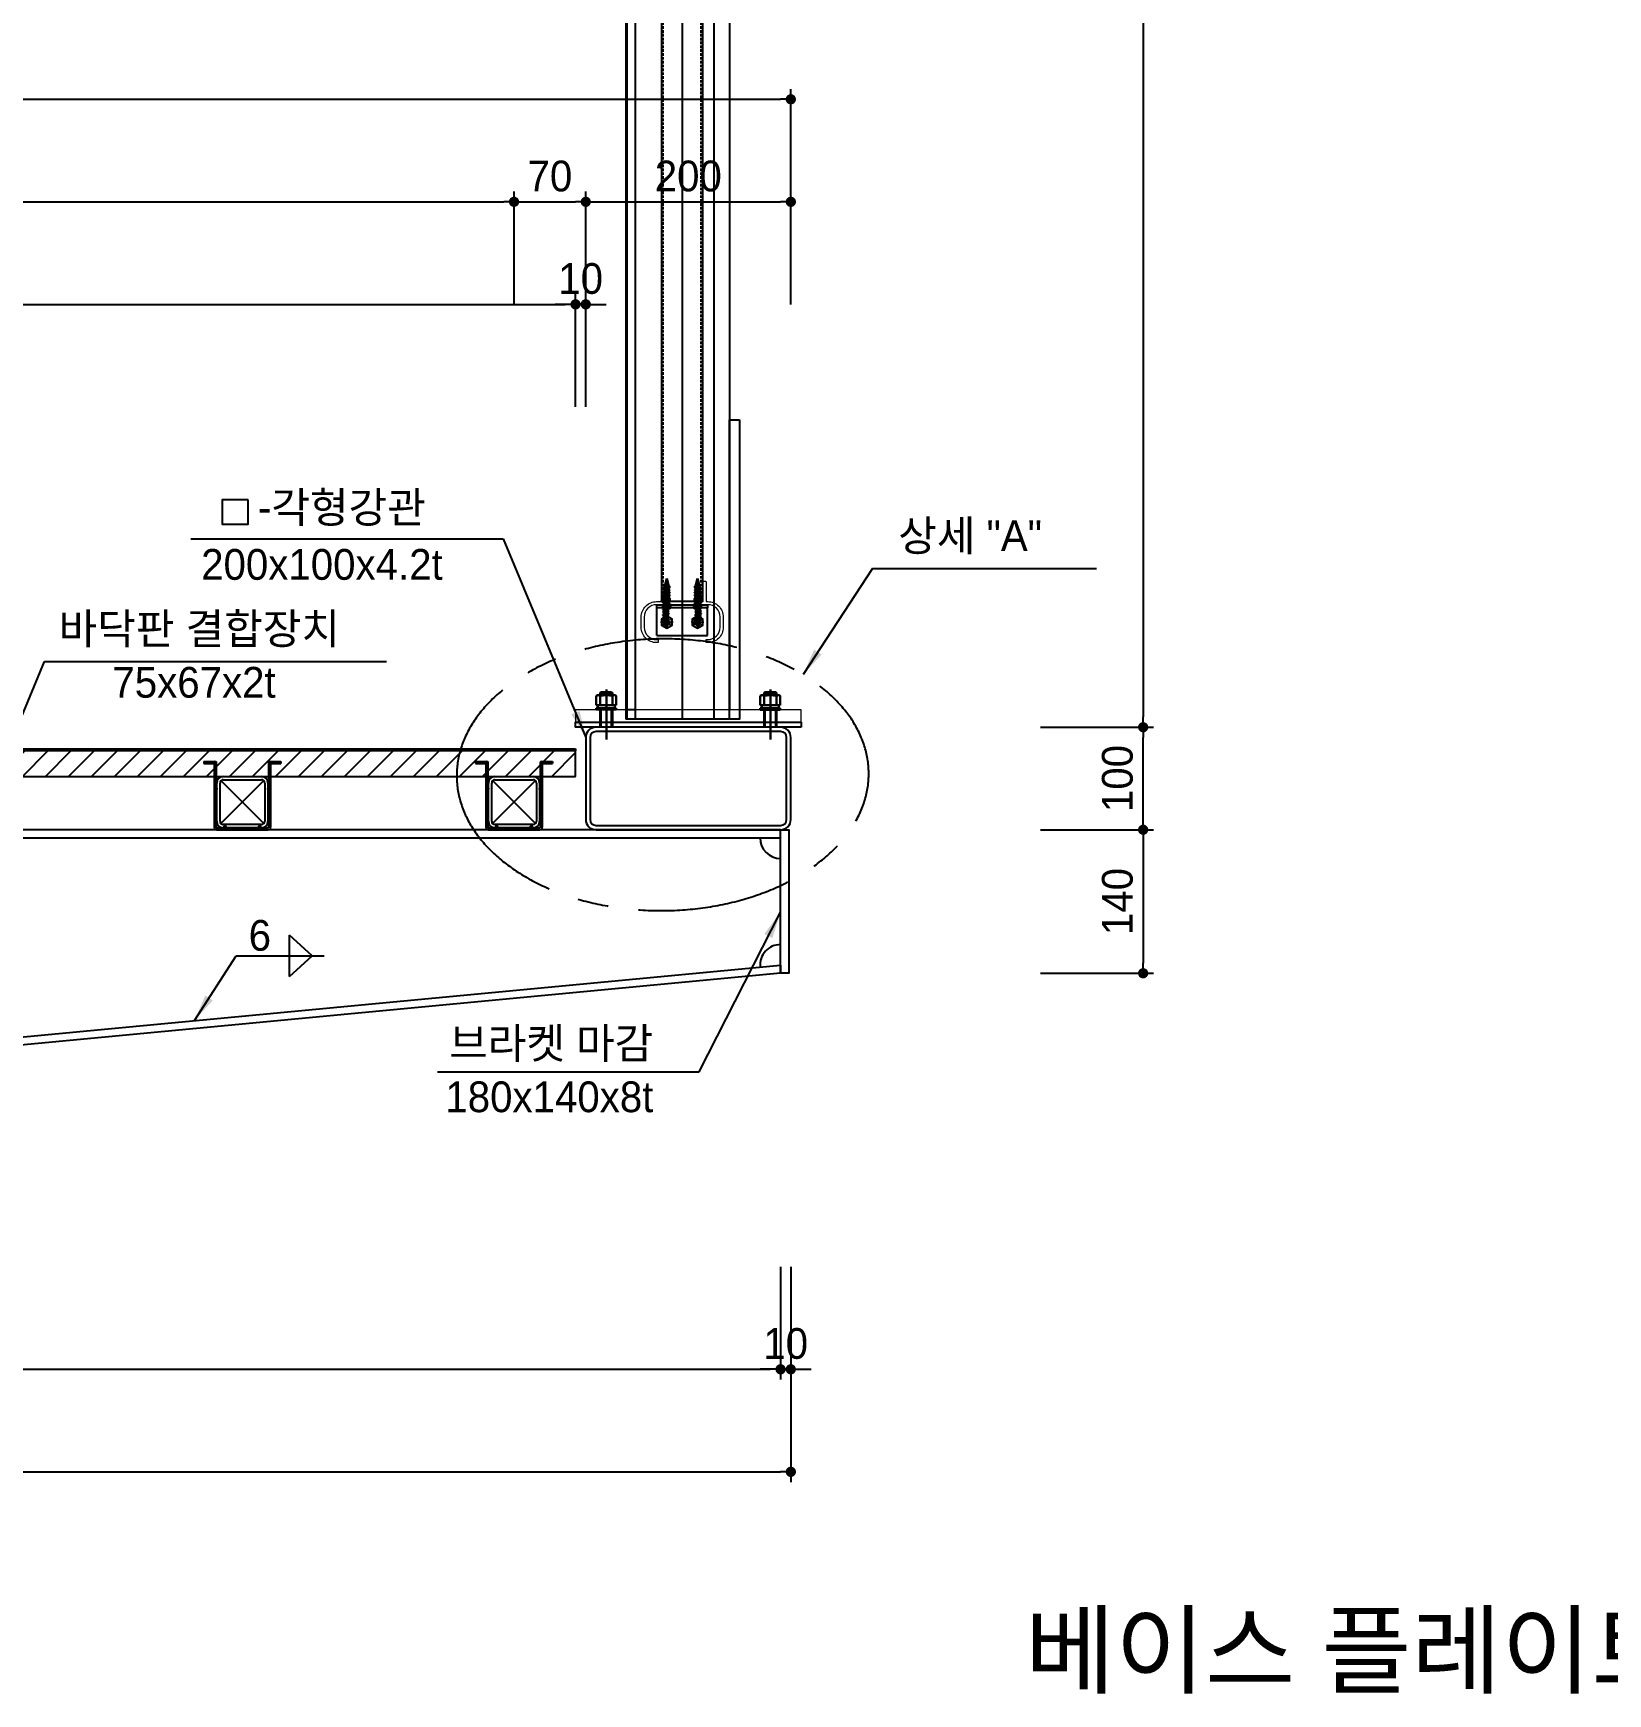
# Model space of a CAD drawing. Header units: millimetres. Extents: x 173610 to 224070, y -281283 to -269403.
# Drawn here: x 195276 to 196812, y -278895 to -277275 of the extents above; entities that cross this region are included whole.
import ezdxf
from ezdxf.enums import TextEntityAlignment as Align

# ---------------------------------------------------------------- set-up
doc = ezdxf.new("R2010")
doc.units = ezdxf.units.MM
for name, pattern in [('CENTER', [50.8, 31.75, -6.35, 6.35, -6.35]), ('CENTERX2', [4, 2.5, -0.5, 0.5, -0.5]), ('HIDDEN', [0.375, 0.25, -0.125])]:
    doc.linetypes.add(name, pattern=pattern)
for name, color, linetype in [('7', 7, 'Continuous'), ('A-DIM01', 1, 'Continuous'), ('a3', 7, 'Continuous'), ('CEN01', 1, 'CENTER'), ('CENTER', 1, 'CENTER'), ('CS-DIML', 1, 'Continuous'), ('CX-BORD-LIN1', 4, 'Continuous'), ('CZ-TEX1', 6, 'Continuous'), ('DIM', 1, 'Continuous'), ('DIM01', 1, 'Continuous'), ('DIML', 1, 'Continuous'), ('TEXT', 3, 'Continuous'), ('TEXT02', 6, 'Continuous'), ('난간기초', 4, 'Continuous')]:
    doc.layers.add(name, color=color, linetype=linetype)
doc.styles.add('TB_BTXT', font='H2GTRE_1.TTF')
doc.styles.add('TEXT', font='Dotum_1.TTF')
doc.dimstyles.new('사본 일반도면_0100', dxfattribs={"dimtxt": 600, "dimasz": 200, "dimexe": 200, "dimexo": 0, "dimgap": 100, "dimtad": 1, "dimdec": 0, "dimlfac": 0.5, "dimzin": 0, "dimdsep": 46, "dimlunit": 6, "dimtxsty": 'TEXT', "dimblk": 'DOT', "dimcen": 0.09, "dimclrd": 1, "dimclre": 1, "dimclrt": 7, "dimadec": 8, "dimazin": 0, "dimtfac": 1, "dimtdec": 0, "dimtix": 1, "dimtmove": 2, "dimatfit": 3, "dimldrblk": 'DOT', "dimfxl": 200, "dimfrac": 2, "dimtolj": 1, "dimtzin": 0, "dimarcsym": 0})

# ---------------------------------------------------------------- blocks, each defined once
blk = doc.blocks.new('_Dot')
at = {"layer": 'DIML', "color": 140, "linetype": 'Continuous'}
blk.add_line((0, 0), (-1, 0), dxfattribs=at)
at = {"layer": 'DIML', "color": 140, "linetype": 'Continuous', "const_width": 0.5}
blk.add_lwpolyline([(-0.25, 0, 1), (0.25, 0, 1)], format="xyb", close=True, dxfattribs=at)
blk = doc.blocks.new('*D137')
at = {"layer": 'CS-DIML', "color": 140, "lineweight": -2}
for p, q in [((196258.4, -277951.8), (196368.4, -277951.8)), ((196358.4, -278041.8), (196358.4, -277961.8)), ((196258.4, -278051.8), (196368.4, -278051.8))]:
    blk.add_line(p, q, dxfattribs=at)
at = {"layer": 'Defpoints', "color": 0}
for p in [(196258.4, -277951.8), (196358.4, -277951.8), (196258.4, -278051.8)]:
    blk.add_point(p, dxfattribs=at)
at = {"layer": 'CS-DIML', "color": 140, "lineweight": -2, "xscale": 10, "yscale": 10, "zscale": 10}
for p, rotation in [((196358.4, -277951.8), 90), ((196358.4, -278051.8), 270)]:
    blk.add_blockref('_Dot', p, dxfattribs=dict(at, rotation=rotation))
at = {"layer": 'CS-DIML', "color": 140, "insert": (196333.4, -278001.8), "char_height": 30, "attachment_point": 5, "rotation": 90, "style": 'TEXT'}
blk.add_mtext('\\A1;100', dxfattribs=at)
blk = doc.blocks.new('*D138')
at = {"layer": 'CS-DIML', "color": 140, "lineweight": -2}
for p, q in [((196258.4, -278051.8), (196368.4, -278051.8)), ((196358.4, -278061.8), (196358.4, -278181.8)), ((196258.4, -278191.8), (196368.4, -278191.8))]:
    blk.add_line(p, q, dxfattribs=at)
at = {"layer": 'Defpoints', "color": 0}
for p in [(196258.4, -278051.8), (196258.4, -278191.8), (196358.4, -278191.8)]:
    blk.add_point(p, dxfattribs=at)
at = {"layer": 'CS-DIML', "color": 140, "lineweight": -2, "xscale": 10, "yscale": 10, "zscale": 10}
for p, rotation in [((196358.4, -278051.8), 90), ((196358.4, -278191.8), 270)]:
    blk.add_blockref('_Dot', p, dxfattribs=dict(at, rotation=rotation))
at = {"layer": 'CS-DIML', "color": 140, "insert": (196333.4, -278121.8), "char_height": 30, "attachment_point": 5, "rotation": 90, "style": 'TEXT'}
blk.add_mtext('\\A1;140', dxfattribs=at)
blk = doc.blocks.new('*D140')
at = {"layer": 'CS-DIML', "color": 140, "lineweight": -2}
for p, q in [((193868.7, -278478.1), (193868.7, -278588.1)), ((196004.7, -278478.1), (196004.7, -278588.1)), ((193878.7, -278578.1), (195994.7, -278578.1))]:
    blk.add_line(p, q, dxfattribs=at)
at = {"layer": 'Defpoints', "color": 0}
for p in [(193868.7, -278478.1), (196004.7, -278478.1), (196004.7, -278578.1)]:
    blk.add_point(p, dxfattribs=at)
at = {"layer": 'CS-DIML', "color": 140, "lineweight": -2, "xscale": 10, "yscale": 10, "zscale": 10, "rotation": 180}
blk.add_blockref('_Dot', (193868.7, -278578.1), dxfattribs=at)
at = {"layer": 'CS-DIML', "color": 140, "lineweight": -2, "xscale": 10, "yscale": 10, "zscale": 10}
blk.add_blockref('_Dot', (196004.7, -278578.1), dxfattribs=at)
at = {"layer": 'CS-DIML', "color": 140, "insert": (194936.7, -278553.1), "char_height": 30, "attachment_point": 5, "style": 'TEXT'}
blk.add_mtext('\\A1;2.136', dxfattribs=at)
blk = doc.blocks.new('*D141')
at = {"layer": 'CS-DIML', "color": 140, "lineweight": -2}
for p, q in [((196004.7, -278478.1), (196004.7, -278588.1)), ((196014.7, -278478.1), (196014.7, -278588.1)), ((195994.7, -278578.1), (195984.7, -278578.1)), ((196004.7, -278578.1), (196014.7, -278578.1)), ((196024.7, -278578.1), (196034.7, -278578.1))]:
    blk.add_line(p, q, dxfattribs=at)
at = {"layer": 'Defpoints', "color": 0}
for p in [(196004.7, -278478.1), (196014.7, -278478.1), (196014.7, -278578.1)]:
    blk.add_point(p, dxfattribs=at)
at = {"layer": 'CS-DIML', "color": 140, "lineweight": -2, "xscale": 10, "yscale": 10, "zscale": 10}
blk.add_blockref('_Dot', (196004.7, -278578.1), dxfattribs=at)
at = {"layer": 'CS-DIML', "color": 140, "lineweight": -2, "xscale": 10, "yscale": 10, "zscale": 10, "rotation": 180}
blk.add_blockref('_Dot', (196014.7, -278578.1), dxfattribs=at)
at = {"layer": 'CS-DIML', "color": 140, "insert": (196009.7, -278553.1), "char_height": 30, "attachment_point": 5, "style": 'TEXT'}
blk.add_mtext('\\A1;10', dxfattribs=at)
blk = doc.blocks.new('*D142')
at = {"layer": 'CS-DIML', "color": 140, "lineweight": -2}
for p, q in [((196014.7, -278478.1), (196014.7, -278688.1)), ((193852.7, -278578.1), (193852.7, -278688.1)), ((193862.7, -278678.1), (196004.7, -278678.1))]:
    blk.add_line(p, q, dxfattribs=at)
at = {"layer": 'Defpoints', "color": 0}
for p in [(196014.7, -278478.1), (193852.7, -278578.1), (196014.7, -278678.1)]:
    blk.add_point(p, dxfattribs=at)
at = {"layer": 'CS-DIML', "color": 140, "lineweight": -2, "xscale": 10, "yscale": 10, "zscale": 10, "rotation": 180}
blk.add_blockref('_Dot', (193852.7, -278678.1), dxfattribs=at)
at = {"layer": 'CS-DIML', "color": 140, "lineweight": -2, "xscale": 10, "yscale": 10, "zscale": 10}
blk.add_blockref('_Dot', (196014.7, -278678.1), dxfattribs=at)
at = {"layer": 'CS-DIML', "color": 140, "insert": (194933.7, -278653.1), "char_height": 30, "attachment_point": 5, "style": 'TEXT'}
blk.add_mtext('\\A1;2.162', dxfattribs=at)
blk = doc.blocks.new('*D143')
at = {"layer": 'CS-DIML', "color": 140, "lineweight": -2}
for p, q in [((193814.7, -277439.3), (193814.7, -277329.3)), ((196014.7, -277439.3), (196014.7, -277329.3)), ((193824.7, -277339.3), (196004.7, -277339.3))]:
    blk.add_line(p, q, dxfattribs=at)
at = {"layer": 'Defpoints', "color": 0}
for p in [(196014.7, -277339.3), (193814.7, -277439.3), (196014.7, -277439.3)]:
    blk.add_point(p, dxfattribs=at)
at = {"layer": 'CS-DIML', "color": 140, "lineweight": -2, "xscale": 10, "yscale": 10, "zscale": 10, "rotation": 180}
blk.add_blockref('_Dot', (193814.7, -277339.3), dxfattribs=at)
at = {"layer": 'CS-DIML', "color": 140, "lineweight": -2, "xscale": 10, "yscale": 10, "zscale": 10}
blk.add_blockref('_Dot', (196014.7, -277339.3), dxfattribs=at)
at = {"layer": 'CS-DIML', "color": 140, "insert": (194914.7, -277314.3), "char_height": 30, "attachment_point": 5, "style": 'TEXT'}
blk.add_mtext('\\A1;2.200', dxfattribs=at)
blk = doc.blocks.new('*D144')
at = {"layer": 'CS-DIML', "color": 140, "lineweight": -2}
for p, q in [((195814.7, -277539.3), (195814.7, -277429.3)), ((196014.7, -277539.3), (196014.7, -277429.3)), ((195824.7, -277439.3), (196004.7, -277439.3))]:
    blk.add_line(p, q, dxfattribs=at)
at = {"layer": 'Defpoints', "color": 0}
for p in [(196014.7, -277439.3), (195814.7, -277539.3), (196014.7, -277539.3)]:
    blk.add_point(p, dxfattribs=at)
at = {"layer": 'CS-DIML', "color": 140, "lineweight": -2, "xscale": 10, "yscale": 10, "zscale": 10, "rotation": 180}
blk.add_blockref('_Dot', (195814.7, -277439.3), dxfattribs=at)
at = {"layer": 'CS-DIML', "color": 140, "lineweight": -2, "xscale": 10, "yscale": 10, "zscale": 10}
blk.add_blockref('_Dot', (196014.7, -277439.3), dxfattribs=at)
at = {"layer": 'CS-DIML', "color": 140, "insert": (195914.7, -277414.3), "char_height": 30, "attachment_point": 5, "style": 'TEXT'}
blk.add_mtext('\\A1;200', dxfattribs=at)
blk = doc.blocks.new('*D145')
at = {"layer": 'CS-DIML', "color": 140, "lineweight": -2}
for p, q in [((193834.7, -277639.3), (193834.7, -277529.3)), ((195804.7, -277639.3), (195804.7, -277529.3)), ((193844.7, -277539.3), (195794.7, -277539.3))]:
    blk.add_line(p, q, dxfattribs=at)
at = {"layer": 'Defpoints', "color": 0}
for p in [(195804.7, -277539.3), (193834.7, -277639.3), (195804.7, -277639.3)]:
    blk.add_point(p, dxfattribs=at)
at = {"layer": 'CS-DIML', "color": 140, "lineweight": -2, "xscale": 10, "yscale": 10, "zscale": 10, "rotation": 180}
blk.add_blockref('_Dot', (193834.7, -277539.3), dxfattribs=at)
at = {"layer": 'CS-DIML', "color": 140, "lineweight": -2, "xscale": 10, "yscale": 10, "zscale": 10}
blk.add_blockref('_Dot', (195804.7, -277539.3), dxfattribs=at)
at = {"layer": 'CS-DIML', "color": 140, "insert": (194819.7, -277514.3), "char_height": 30, "attachment_point": 5, "style": 'TEXT'}
blk.add_mtext('\\A1;1.970', dxfattribs=at)
blk = doc.blocks.new('*D147')
at = {"layer": 'CS-DIML', "color": 140, "lineweight": -2}
for p, q in [((195804.7, -277639.3), (195804.7, -277529.3)), ((195814.7, -277639.3), (195814.7, -277529.3)), ((195794.7, -277539.3), (195784.7, -277539.3)), ((195804.7, -277539.3), (195814.7, -277539.3)), ((195824.7, -277539.3), (195834.7, -277539.3))]:
    blk.add_line(p, q, dxfattribs=at)
at = {"layer": 'Defpoints', "color": 0}
for p in [(195814.7, -277539.3), (195804.7, -277639.3), (195814.7, -277639.3)]:
    blk.add_point(p, dxfattribs=at)
at = {"layer": 'CS-DIML', "color": 140, "lineweight": -2, "xscale": 10, "yscale": 10, "zscale": 10}
blk.add_blockref('_Dot', (195804.7, -277539.3), dxfattribs=at)
at = {"layer": 'CS-DIML', "color": 140, "lineweight": -2, "xscale": 10, "yscale": 10, "zscale": 10, "rotation": 180}
blk.add_blockref('_Dot', (195814.7, -277539.3), dxfattribs=at)
at = {"layer": 'CS-DIML', "color": 140, "insert": (195809.7, -277514.3), "char_height": 30, "attachment_point": 5, "style": 'TEXT'}
blk.add_mtext('\\A1;10', dxfattribs=at)
blk = doc.blocks.new('sfg st254')
at = {"linetype": 'Continuous'}
for p, q in [((318984.4, -238493.5), (318942.6, -238535.3)), ((318942.6, -238493.5), (318984.4, -238535.3)), ((318944.9, -238489.4), (318982.1, -238489.4)), ((318944.9, -238492.6), (318982.1, -238492.6)), ((318938.5, -238533), (318938.5, -238495.8)), ((318941.7, -238533), (318941.7, -238495.8)), ((318985.3, -238495.8), (318985.3, -238533)), ((318988.5, -238495.8), (318988.5, -238533)), ((318982.1, -238536.2), (318944.9, -238536.2)), ((318982.1, -238539.4), (318944.9, -238539.4))]:
    blk.add_line(p, q, dxfattribs=at)
for centre, radius, start, end in [((318944.9, -238495.8), 6.4, 90, 180), ((318944.9, -238495.8), 3.2, 90, 180), ((318982.1, -238495.8), 6.4, 360, 90), ((318982.1, -238495.8), 3.2, 0, 90), ((318944.9, -238533), 6.4, 180, 270), ((318944.9, -238533), 3.2, 180, 270), ((318982.1, -238533), 6.4, 270, 0), ((318982.1, -238533), 3.2, 270, 360)]:
    blk.add_arc(centre, radius, start, end, dxfattribs=at)
blk = doc.blocks.new('*D149')
at = {"layer": 'CS-DIML', "color": 140, "lineweight": -2}
for p, q in [((195744.7, -277539.3), (195744.7, -277429.3)), ((195814.7, -277539.3), (195814.7, -277429.3)), ((195754.7, -277439.3), (195804.7, -277439.3))]:
    blk.add_line(p, q, dxfattribs=at)
at = {"layer": 'Defpoints', "color": 0}
for p in [(195814.7, -277439.3), (195744.7, -277539.3), (195814.7, -277539.3)]:
    blk.add_point(p, dxfattribs=at)
at = {"layer": 'CS-DIML', "color": 140, "lineweight": -2, "xscale": 10, "yscale": 10, "zscale": 10, "rotation": 180}
blk.add_blockref('_Dot', (195744.7, -277439.3), dxfattribs=at)
at = {"layer": 'CS-DIML', "color": 140, "lineweight": -2, "xscale": 10, "yscale": 10, "zscale": 10}
blk.add_blockref('_Dot', (195814.7, -277439.3), dxfattribs=at)
at = {"layer": 'CS-DIML', "color": 140, "insert": (195779.7, -277414.3), "char_height": 30, "attachment_point": 5, "style": 'TEXT'}
blk.add_mtext('\\A1;70', dxfattribs=at)
blk = doc.blocks.new('*D150')
at = {"layer": 'CS-DIML', "color": 140, "lineweight": -2}
for p, q in [((193889.7, -277539.3), (193889.7, -277429.3)), ((195744.7, -277539.3), (195744.7, -277429.3)), ((193899.7, -277439.3), (195734.7, -277439.3))]:
    blk.add_line(p, q, dxfattribs=at)
at = {"layer": 'Defpoints', "color": 0}
for p in [(195744.7, -277439.3), (193889.7, -277539.3), (195744.7, -277539.3)]:
    blk.add_point(p, dxfattribs=at)
at = {"layer": 'CS-DIML', "color": 140, "lineweight": -2, "xscale": 10, "yscale": 10, "zscale": 10, "rotation": 180}
blk.add_blockref('_Dot', (193889.7, -277439.3), dxfattribs=at)
at = {"layer": 'CS-DIML', "color": 140, "lineweight": -2, "xscale": 10, "yscale": 10, "zscale": 10}
blk.add_blockref('_Dot', (195744.7, -277439.3), dxfattribs=at)
at = {"layer": 'CS-DIML', "color": 140, "insert": (194817.2, -277411.7), "char_height": 30, "attachment_point": 5, "style": 'TEXT'}
blk.add_mtext('\\A1;7@265=1.855', dxfattribs=at)
blk = doc.blocks.new('고정')
at = {"color": 7, "ltscale": 0.5}
for p, q in [((-37.5, 64.5), (-25.7, 64.5)), ((-37.5, 64.5), (-37.5, 62.5)), ((-37.5, 62.5), (-25.7, 62.5)), ((-27.5, 62.5), (-27.5, 36.9)), ((-25.7, 64.5), (-25.7, 62.5)), ((-25.5, 62.5), (-25.5, 36.9)), ((25.5, 62.5), (25.5, 36.9)), ((25.7, 64.5), (37.5, 64.5)), ((25.7, 64.5), (25.7, 62.5)), ((25.7, 62.5), (37.5, 62.5)), ((27.5, 62.5), (27.5, 36.9)), ((27.5, 62.5), (27.5, 36.9)), ((37.5, 64.5), (37.5, 62.5)), ((-27.5, 48.5), (-25.5, 48.5)), ((-27.5, 36.9), (-27.5, 0.5)), ((-25.5, 36.9), (-25.5, 0)), ((25.5, 48.5), (27.5, 48.5)), ((25.5, 36.9), (25.5, 0)), ((27.5, 36.9), (27.5, 5)), ((27.5, 36.9), (27.5, 0.5)), ((-25.5, 0), (25.5, 0)), ((-25, -2), (25, -2))]:
    blk.add_line(p, q, dxfattribs=at)
for centre, radius, start, end in [((-27.5, 62.5), 2, 0, 90), ((27.5, 62.5), 2, 90, 180), ((-25, 0.5), 2.5, 180, 270), ((25, 0.5), 2.5, 270, 0)]:
    blk.add_arc(centre, radius, start, end, dxfattribs=at)
at = {"color": 7}
for centre, start, end in [((-26.125, 38.1), 292.619865, 67.380135), ((26.125, 38.1), 112.619865, 247.380135), ((-17, -0.125), 4.411726, 175.588274), ((17, -0.125), 4.411726, 175.588274)]:
    blk.add_arc(centre, 1.625, start, end, dxfattribs=at)
blk = doc.blocks.new('asdfasfd')
at = {"color": 2, "lineweight": 30}
for centre, radius, start, end in [((72768.5, -70222.3), 0.946, 351.8288, 188.1712), ((72771.2, -70223.4), 2.04, 28.0725, 151.9275), ((72774, -70222.3), 0.946, 351.8288, 188.1712)]:
    blk.add_arc(centre, radius, start, end, dxfattribs=at)
at = {"layer": '7', "color": 2, "lineweight": 30}
for p, q in [((72767, -70224.2), (72775.5, -70224.2)), ((72767, -70224.2), (72767, -70225)), ((72767, -70225), (72775.5, -70225)), ((72767.6, -70222.4), (72767.6, -70224.2)), ((72768.2, -70226.7), (72774.2, -70225.3)), ((72768.2, -70226.9), (72774.2, -70225.5)), ((72768.2, -70226.7), (72769.2, -70226.1)), ((72768.2, -70226.7), (72768.2, -70226.9)), ((72768.2, -70226.9), (72769.2, -70227.5)), ((72768.2, -70229.5), (72774.2, -70228.1)), ((72768.2, -70229.7), (72774.2, -70228.3)), ((72768.2, -70229.5), (72769.2, -70228.9)), ((72768.2, -70229.5), (72768.2, -70229.7)), ((72768.2, -70229.7), (72769.2, -70230.3)), ((72768.2, -70232.3), (72774.2, -70230.9)), ((72768.2, -70232.5), (72774.2, -70231.1)), ((72768.2, -70232.3), (72769.2, -70231.7)), ((72768.2, -70232.3), (72768.2, -70232.5)), ((72768.2, -70232.5), (72769.2, -70233.1)), ((72768.5, -70221.4), (72774, -70221.4)), ((72769.2, -70225), (72769.2, -70226.1)), ((72769.2, -70227.5), (72769.2, -70227.8)), ((72769.2, -70227.5), (72769.2, -70227.8)), ((72769.2, -70227.8), (72769.2, -70228.9)), ((72769.2, -70230.3), (72769.2, -70230.6)), ((72769.2, -70230.3), (72769.2, -70230.6)), ((72769.2, -70230.6), (72769.2, -70231.7)), ((72769.2, -70233.1), (72769.2, -70233.4)), ((72769.2, -70233.1), (72769.2, -70233.4)), ((72769.4, -70222.4), (72769.4, -70224.2)), ((72773, -70222.4), (72773, -70224.2)), ((72774.2, -70225.5), (72773.2, -70226.1)), ((72773.2, -70226.1), (72773.2, -70226.8)), ((72773.2, -70226.8), (72773.2, -70227.5)), ((72774.2, -70228.1), (72773.2, -70227.5)), ((72774.2, -70228.3), (72773.2, -70228.9)), ((72773.2, -70228.9), (72773.2, -70229.6)), ((72773.2, -70229.6), (72773.2, -70230.4)), ((72774.2, -70230.9), (72773.2, -70230.4)), ((72774.2, -70231.1), (72773.2, -70231.7)), ((72773.2, -70231.7), (72773.2, -70232.4)), ((72773.2, -70232.4), (72773.2, -70233.2)), ((72774.2, -70233.8), (72773.2, -70233.2)), ((72774.2, -70225.3), (72773.6, -70225)), ((72774.2, -70225.3), (72774.2, -70225.5)), ((72774.2, -70228.1), (72774.2, -70228.3)), ((72774.2, -70230.9), (72774.2, -70231.1)), ((72774.9, -70222.4), (72774.9, -70224.2)), ((72775.5, -70224.2), (72775.5, -70225)), ((72768.2, -70235.1), (72774.2, -70233.8)), ((72768.2, -70235.1), (72774.2, -70233.8)), ((72768.2, -70235.3), (72774.2, -70233.9)), ((72768.2, -70235.3), (72774.2, -70233.9)), ((72768.2, -70235.1), (72769.2, -70234.5)), ((72768.2, -70235.1), (72768.2, -70235.3)), ((72768.2, -70235.1), (72768.2, -70235.3)), ((72768.2, -70235.3), (72769.2, -70235.9)), ((72768.2, -70238), (72774.2, -70236.6)), ((72768.2, -70238.1), (72774.2, -70236.8)), ((72768.2, -70238), (72769.2, -70237.4)), ((72768.2, -70238), (72768.2, -70238.1)), ((72768.2, -70238.1), (72769.2, -70238.7)), ((72768.2, -70238.1), (72769.2, -70238.7)), ((72768.2, -70240.8), (72774.2, -70239.4)), ((72768.2, -70240.8), (72774.2, -70239.4)), ((72768.2, -70241), (72774.2, -70239.6)), ((72768.2, -70241), (72774.2, -70239.6)), ((72768.2, -70240.8), (72769.2, -70240.2)), ((72768.2, -70240.8), (72769.2, -70240.2)), ((72768.2, -70240.8), (72768.2, -70241)), ((72768.2, -70240.8), (72768.2, -70241)), ((72768.2, -70241), (72769.2, -70241.5)), ((72768.2, -70243.6), (72774.2, -70242.2)), ((72768.2, -70243.8), (72774.2, -70242.4)), ((72768.2, -70243.6), (72769.2, -70243)), ((72768.2, -70243.6), (72768.2, -70243.8)), ((72768.2, -70243.8), (72769.8, -70244.7)), ((72769.2, -70233.4), (72769.2, -70234.5)), ((72769.2, -70235.9), (72769.2, -70236.3)), ((72769.2, -70235.9), (72769.2, -70236.3)), ((72769.2, -70236.3), (72769.2, -70237.4)), ((72769.2, -70238.7), (72769.2, -70239.1)), ((72769.2, -70238.7), (72769.2, -70239.1)), ((72769.2, -70238.7), (72769.2, -70239.1)), ((72769.2, -70238.7), (72769.2, -70239.1)), ((72769.2, -70239.1), (72769.2, -70240.2)), ((72769.2, -70239.1), (72769.2, -70240.2)), ((72769.2, -70239.5), (72769.2, -70240.2)), ((72769.2, -70241.5), (72769.2, -70241.9)), ((72769.2, -70241.5), (72769.2, -70241.9)), ((72769.2, -70241.9), (72769.2, -70243)), ((72769.2, -70242.3), (72769.2, -70243)), ((72771.2, -70250.5), (72769.8, -70244.7)), ((72771.2, -70250.5), (72773.2, -70243.1)), ((72774.2, -70233.9), (72773.2, -70234.5)), ((72773.2, -70234.5), (72773.2, -70234.6)), ((72773.2, -70234.5), (72773.2, -70235.3)), ((72773.2, -70235.3), (72773.2, -70236)), ((72774.2, -70236.6), (72773.2, -70236)), ((72774.2, -70236.8), (72773.2, -70237.3)), ((72774.2, -70236.8), (72773.2, -70237.3)), ((72773.2, -70237.3), (72773.2, -70238.1)), ((72773.2, -70237.3), (72773.2, -70237.4)), ((72773.2, -70237.3), (72773.2, -70238.1)), ((72773.2, -70238.1), (72773.2, -70238.8)), ((72773.2, -70238.1), (72773.2, -70238.8)), ((72774.2, -70239.4), (72773.2, -70238.8)), ((72774.2, -70239.4), (72773.2, -70238.8)), ((72774.2, -70239.6), (72773.2, -70240.2)), ((72773.2, -70240.2), (72773.2, -70240.2)), ((72773.2, -70240.2), (72773.2, -70240.9)), ((72773.2, -70240.9), (72773.2, -70241.6)), ((72774.2, -70242.2), (72773.2, -70241.6)), ((72774.2, -70242.4), (72773.2, -70243)), ((72773.2, -70243), (72773.2, -70243.1)), ((72774.2, -70233.8), (72774.2, -70233.9)), ((72774.2, -70233.8), (72774.2, -70233.9)), ((72774.2, -70236.6), (72774.2, -70236.8)), ((72774.2, -70239.4), (72774.2, -70239.6)), ((72774.2, -70239.4), (72774.2, -70239.6)), ((72774.2, -70242.2), (72774.2, -70242.4))]:
    blk.add_line(p, q, dxfattribs=at)
at = {"layer": 'TEXT', "color": 1, "linetype": 'CENTER', "lineweight": 30}
for p, q in [((72771.2, -70218.9), (72771.2, -70250.5)), ((72771.2, -70220.2), (72771.2, -70250)), ((72771.2, -70220.2), (72771.2, -70250))]:
    blk.add_line(p, q, dxfattribs=at)
blk = doc.blocks.new('A$C3AAD2297')
at = {"color": 1, "linetype": 'CENTER'}
for p, q in [((0, 6), (10.3, 6)), ((5.2, 11.9), (5.2, 0))]:
    blk.add_line(p, q, dxfattribs=at)
blk.add_lwpolyline([(5.2, 11.9), (0, 8.9), (0, 3), (5.2, 0), (10.3, 3), (10.3, 8.9)], close=True)
blk.add_circle((5.2, 6), 5.16)
at = {"color": 1}
blk.add_circle((5.2, 6), 2.48, dxfattribs=at)
blk.add_arc((5.2, 6), 3, 85, 355)
blk = doc.blocks.new('A$C689B3528')
at = {"color": 6, "linetype": 'ByBlock'}
for p, q in [((15.2, 7), (15.2, 34)), ((64.8, 7), (64.8, 34)), ((15.2, 7), (64.8, 7))]:
    blk.add_line(p, q, dxfattribs=at)
blk.add_lwpolyline([(15.2, 37), (64.8, 37), (64.8, 34), (15.2, 34)], close=True, dxfattribs=at)
at = {"layer": 'DIM', "color": 4, "linetype": 'Continuous', "lineweight": 13}
blk.add_lwpolyline([(15, 37, 0.414214), (3, 25), (3, 15, 0.414214), (15, 3), (16.5, 3), (16.5, 0), (15, 0, -0.414214), (0, 15), (0, 25, -0.414214), (15, 40), (60.5, 40), (60.5, 59, -0.414214), (61.5, 60), (62.5, 60, -0.414214), (63.5, 59), (63.5, 50), (63, 49.5), (63.5, 49), (63.5, 40), (65, 40, -0.414214), (80, 25), (80, 15, -0.414214), (65, 0), (63.5, 0), (63.5, 3), (65, 3, 0.414214), (77, 15), (77, 25, 0.414214), (65, 37)], format="xyb", close=True, dxfattribs=at)
for name, p in [('asdfasfd', (-72747.1, 70265)), ('asdfasfd', (-72715.6, 70265)), ('A$C3AAD2297', (19.8, 14)), ('A$C3AAD2297', (49.8, 14))]:
    blk.add_blockref(name, p)
blk = doc.blocks.new('asdf')
at = {"color": 7}
blk.add_line((11476, 1986.7), (11508.5, 1986.7), dxfattribs=at)
blk = doc.blocks.new('VSSS')
at = {"color": 5, "linetype": 'HIDDEN', "ltscale": 10}
for p, q in [((123228.3, -249988.3), (123228.3, -249360.9)), ((123191.3, -249988.3), (123191.3, -249373.3))]:
    blk.add_line(p, q, dxfattribs=at)
at = {"color": 5}
for p, q in [((123229.8, -249988.3), (123229.8, -249360.4)), ((123189.8, -249988.3), (123189.8, -249373.8)), ((123228.8, -249988.3), (123188.8, -249988.3))]:
    blk.add_line(p, q, dxfattribs=at)
at = {"lineweight": 30}
for p, q in [((123129.8, -250077.3), (123130.5, -250076.6)), ((123135.8, -250076.6), (123130.5, -250076.6)), ((123130.5, -250079.6), (123130.5, -250076.6)), ((123135.8, -250076.6), (123141, -250076.6)), ((123141.8, -250077.3), (123141, -250076.6)), ((123141, -250079.6), (123141, -250076.6)), ((123289.8, -250077.3), (123290.5, -250076.6)), ((123290.5, -250079.6), (123290.5, -250076.6)), ((123295.8, -250076.6), (123290.5, -250076.6)), ((123295.8, -250076.6), (123301, -250076.6)), ((123301.8, -250077.3), (123301, -250076.6)), ((123301, -250079.6), (123301, -250076.6)), ((123127.1, -250079.6), (123126, -250080.2)), ((123126, -250089.3), (123126, -250080.2)), ((123126, -250089.3), (123135.8, -250089.3)), ((123126, -250092.3), (123126, -250093.8)), ((123145.5, -250092.3), (123126, -250092.3)), ((123144.4, -250079.6), (123127.1, -250079.6)), ((123127.5, -250092.3), (123127.5, -250089.3)), ((123135.8, -250077.3), (123129.8, -250077.3)), ((123129.8, -250079.6), (123129.8, -250077.3)), ((123129.8, -250080.2), (123129.8, -250089.3)), ((123134.3, -250092.3), (123135.4, -250093.8)), ((123135.8, -250077.3), (123141.8, -250077.3)), ((123145.5, -250089.3), (123135.8, -250089.3)), ((123136.6, -250092.3), (123137.7, -250093.8)), ((123141.8, -250079.6), (123141.8, -250077.3)), ((123141.8, -250080.2), (123141.8, -250089.3)), ((123144, -250092.3), (123144, -250089.3)), ((123144.4, -250079.6), (123145.5, -250080.2)), ((123145.5, -250089.3), (123145.5, -250080.2)), ((123145.5, -250092.3), (123145.5, -250093.8)), ((123287.1, -250079.6), (123286, -250080.2)), ((123286, -250089.3), (123286, -250080.2)), ((123286, -250089.3), (123295.8, -250089.3)), ((123286, -250092.3), (123286, -250093.8)), ((123286, -250092.3), (123305.5, -250092.3)), ((123287.1, -250079.6), (123304.4, -250079.6)), ((123287.5, -250092.3), (123287.5, -250089.3)), ((123289.8, -250079.6), (123289.8, -250077.3)), ((123295.8, -250077.3), (123289.8, -250077.3)), ((123289.8, -250080.2), (123289.8, -250089.3)), ((123294.9, -250092.3), (123293.8, -250093.8)), ((123295.8, -250077.3), (123301.8, -250077.3)), ((123305.5, -250089.3), (123295.8, -250089.3)), ((123297.2, -250092.3), (123296.1, -250093.8)), ((123301.8, -250079.6), (123301.8, -250077.3)), ((123301.8, -250080.2), (123301.8, -250089.3)), ((123304, -250092.3), (123304, -250089.3)), ((123304.4, -250079.6), (123305.5, -250080.2)), ((123305.5, -250089.3), (123305.5, -250080.2)), ((123305.5, -250092.3), (123305.5, -250093.8)), ((123129.8, -250110.8), (123129.8, -250093.8)), ((123130.5, -250110.8), (123130.5, -250093.8)), ((123141, -250110.8), (123141, -250093.8)), ((123141.8, -250110.8), (123141.8, -250093.8)), ((123289.8, -250110.8), (123289.8, -250093.8)), ((123290.5, -250110.8), (123290.5, -250093.8)), ((123301, -250110.8), (123301, -250093.8)), ((123301.8, -250110.8), (123301.8, -250093.8))]:
    blk.add_line(p, q, dxfattribs=at)
for p, q in [((123163.8, -250093.8), (123154.8, -250093.8)), ((123255.8, -250102.8), (123154.8, -250102.8))]:
    blk.add_line(p, q)
for points in [[(123240.8, -249356.8), (123240.8, -250102.8)], [(123255.8, -249351.8), (123255.8, -250093.8)], [(123154.8, -249367.1), (123154.8, -250102.8)], [(123155.8, -249367.1), (123155.8, -250102.8)], [(123163.8, -249367.1), (123163.8, -250102.8)]]:
    blk.add_lwpolyline(points)
at = {"color": 1, "linetype": 'ByBlock'}
blk.add_lwpolyline([(123209.8, -249367.1), (123209.8, -250102.8)], dxfattribs=at)
at = {"color": 1}
blk.add_lwpolyline([(123325.8, -250110.8), (123105.8, -250110.8), (123105.8, -250105.8), (123325.8, -250105.8)], close=True, dxfattribs=at)
at = {"lineweight": 30}
for centre, radius, start, end in [((123127.9, -250082.6), 3.03, 51.7868, 128.2132), ((123135.8, -250107.6), 28, 77.6432, 102.3568), ((123143.6, -250082.6), 3.03, 51.7868, 128.2132), ((123287.9, -250082.6), 3.03, 51.7868, 128.2132), ((123295.8, -250107.6), 28, 77.6432, 102.3568), ((123303.6, -250082.6), 3.03, 51.7868, 128.2132)]:
    blk.add_arc(centre, radius, start, end, dxfattribs=at)
at = {"layer": 'A-DIM01', "color": 3, "ltscale": 0.1}
blk.add_lwpolyline([(123265.8, -249810.8), (123265.8, -250102.8), (123255.8, -250102.8), (123255.8, -249810.8)], close=True, dxfattribs=at)
at = {"layer": 'CENTER', "lineweight": 30, "ltscale": 5}
for p, q in [((123135.8, -250122.7), (123135.8, -250074.1)), ((123295.8, -250122.7), (123295.8, -250074.1))]:
    blk.add_line(p, q, dxfattribs=at)
at = {"layer": 'CX-BORD-LIN1', "color": 0, "lineweight": 0}
blk.add_lwpolyline([(123325.8, -250093.8), (123105.8, -250093.8), (123105.8, -250105.8), (123325.8, -250105.8)], close=True, dxfattribs=at)
blk.add_blockref('A$C689B3528', (123169.8, -250028.3))
at = {"extrusion": (0, 0, -1), "zscale": -1, "rotation": 180}
blk.add_blockref('asdfasfd', (-50423.5, -320216.3), dxfattribs=at)
at = {"rotation": 180}
blk.add_blockref('asdfasfd', (195996, -320216.3), dxfattribs=at)
at = {"layer": 'TEXT', "color": 7, "lineweight": 30, "extrusion": (0, 0, -1), "xscale": 0.5999999999767169, "yscale": 0.5999999999767169, "zscale": -0.599999999999909}
blk.add_blockref('asdf', (-130031.1, -251285.8), dxfattribs=at)
at = {"layer": 'TEXT', "color": 7, "lineweight": 30, "xscale": 0.599999999999909, "yscale": 0.599999999999909, "zscale": 0.599999999999909}
blk.add_blockref('asdf', (116400.4, -251285.8), dxfattribs=at)
blk = doc.blocks.new('*D132')
at = {"layer": 'CS-DIML', "color": 140, "lineweight": -2}
for p, q in [((196258.4, -276058), (196368.4, -276058)), ((196358.4, -276068), (196358.4, -277941.8)), ((196258.4, -277951.8), (196368.4, -277951.8))]:
    blk.add_line(p, q, dxfattribs=at)
at = {"layer": 'Defpoints', "color": 0}
for p in [(196258.4, -276058), (196258.4, -277951.8), (196358.4, -277951.8)]:
    blk.add_point(p, dxfattribs=at)
at = {"layer": 'CS-DIML', "color": 140, "lineweight": -2, "xscale": 10, "yscale": 10, "zscale": 10}
for p, rotation in [((196358.4, -276058), 90), ((196358.4, -277951.8), 270)]:
    blk.add_blockref('_Dot', p, dxfattribs=dict(at, rotation=rotation))
at = {"layer": 'CS-DIML', "color": 140, "insert": (196333.4, -277004.9), "char_height": 30, "attachment_point": 5, "rotation": 90, "style": 'TEXT'}
blk.add_mtext('\\A1;2.500', dxfattribs=at)

msp = doc.modelspace()

# ---------------------------------------------------------------- hatches: boundary and pattern name
h = msp.add_hatch()
h.set_pattern_fill('ANSI31', color=25, scale=5, style=0)
h.set_pattern_definition([(45, (250938.02, -112520.781), (-11.2253202, 11.2253202), [])])
h.paths.add_polyline_path([(195804.6971, -277999.8042), (195804.6971, -277974.8042), (193834.6971, -277974.8042), (193834.6971, -277999.8042)])

# ---------------------------------------------------------------- linework, layer by layer
at = {"color": 25}
msp.add_lwpolyline([(195804.6971, -277972.8042), (195804.6971, -277974.8042), (193834.6971, -277974.8042), (193834.6971, -277972.8042)], close=True, dxfattribs=at)
msp.add_lwpolyline([(195804.6971, -277999.8042), (195804.6971, -277974.8042), (193834.6971, -277974.8042), (193834.6971, -277999.8042), (195804.6971, -277999.8042)], dxfattribs=at)
at = {"layer": 'CEN01', "linetype": 'CENTERX2', "ltscale": 60, "extrusion": (0, 0, -1)}
msp.add_ellipse((195889.7387, -277998.1448), major_axis=(-200.9492, -1.8282), ratio=0.659525445, dxfattribs=at)
at = {"layer": 'DIM01'}
for p, q in [((195429.4022, -277767.9267), (195734.0574, -277767.9267)), ((195734.0574, -277767.9267), (195814.6971, -277961.8042)), ((196094.4871, -277796.9796), (196026.6906, -277900.4474)), ((196094.487, -277796.979), (196312.7986, -277796.9614)), ((195246.2971, -277985.3042), (195286.6431, -277887.6785)), ((195286.6431, -277887.6785), (195620.3481, -277887.6785)), ((195925.3965, -278288.032), (196004.6971, -278132.0921)), ((195669.8966, -278288.032), (195925.3965, -278288.032))]:
    msp.add_line(p, q, dxfattribs=at)
at = {"layer": 'DIM01', "color": 7}
for p, q in [((195547.876, -278174.7805), (195525.6812, -278154.5305)), ((195525.6812, -278195.0305), (195525.6812, -278154.5305)), ((195525.6812, -278195.0305), (195547.876, -278174.7805))]:
    msp.add_line(p, q, dxfattribs=at)
at = {"layer": 'DIM01', "extrusion": (0, 0, -1)}
for p, q in [((195432.9996, -278237.9267), (195473.5281, -278174.7805)), ((195473.5281, -278174.7805), (195559.5451, -278174.7805))]:
    msp.add_line(p, q, dxfattribs=at)
for points in [[(-196044.7367, -277880.8888), (-196026.6906, -277900.4474), (-196037.4179, -277876.0932)], [(-195808.6557, -277935.8869), (-195814.6971, -277961.8042), (-195800.5767, -277939.2473)], [(-195988.8986, -278153.5073), (-196004.6971, -278132.0921), (-195996.698, -278157.4736)], [(-195443.4964, -278213.4723), (-195432.9996, -278237.9267), (-195450.8602, -278218.1985)]]:
    msp.add_solid(points, dxfattribs=at)
at = {"layer": 'TEXT02', "color": 7}
msp.add_lwpolyline([(195485.4993, -277729.9812), (195460.0998, -277729.9812), (195460.0998, -277753.6544), (195485.4993, -277753.6544)], close=True, dxfattribs=at)
at = {"layer": '난간기초'}
for points in [[(196014.6971, -277961.8042, 0.414213562), (196004.6971, -277951.8042), (195824.6971, -277951.8042, 0.414213562), (195814.6971, -277961.8042), (195814.6971, -278041.8042, 0.414213562), (195824.6971, -278051.8042), (196004.6971, -278051.8042, 0.414213562), (196014.6971, -278041.8042)], [(196010.4971, -277961.8042, 0.414213562), (196004.6971, -277956.0042), (195824.6971, -277956.0042, 0.414213562), (195818.8971, -277961.8042), (195818.8971, -278041.8042, 0.414213562), (195824.6971, -278047.6042), (196004.6971, -278047.6042, 0.414213562), (196010.4971, -278041.8042)]]:
    msp.add_lwpolyline(points, format="xyb", close=True, dxfattribs=at)
for points in [[(196004.6971, -278051.8042), (193842.7261, -278051.8042), (193843.9261, -278059.8042), (196004.6971, -278059.8042)], [(196004.6971, -278051.8042), (196012.6971, -278051.8042), (196012.6971, -278191.8042), (196004.6971, -278191.8042)]]:
    msp.add_lwpolyline(points, close=True, dxfattribs=at)
msp.add_lwpolyline([(196004.6971, -278191.838), (196004.6971, -278183.8042), (196004.6971, -278191.84), (193893.7086, -278391.687), (193892.5201, -278383.7637), (196004.6971, -278183.8042)], dxfattribs=at)
for centre, start, end in [((196004.6971, -278059.8042), 180, 270), ((196004.6971, -278183.8042), 90.0000001, 185.2551498)]:
    msp.add_arc(centre, 20, start, end, dxfattribs=at)

# ---------------------------------------------------------------- block references
at = {"color": 0}
msp.add_blockref('VSSS', (72698.9454, -27841.0007), dxfattribs=at)
at = {"linetype": 'Continuous'}
for p in [(-123483.803, -39510.4099), (-123218.803, -39510.4099)]:
    msp.add_blockref('sfg st254', p, dxfattribs=at)
at = {"layer": 'a3'}
for p in [(195479.6971, -278049.8042), (195744.6971, -278049.8042)]:
    msp.add_blockref('고정', p, dxfattribs=at)

# ---------------------------------------------------------------- texts
at = {"layer": 'CZ-TEX1', "style": 'TB_BTXT'}
msp.add_text('베이스 플레이트 단면도', height=70, dxfattribs=at).set_placement((196707.9063, -278887.0607), align=Align.CENTER)
at = {"layer": 'TEXT02', "color": 7, "style": 'TEXT'}
msp.add_text('상세 "A"', height=30, rotation=0.0046212, dxfattribs=at).set_placement((196119.483, -277779.915))
for s, p in [('바닥판 결합장치', (195300.4594, -277870.6987)), ('75x67x2t', (195352.9173, -277922.9815)), ('6', (195485.8287, -278169.8033)), ('브라켓 마감', (195681.3962, -278275.0007)), ('180x140x8t', (195677.7287, -278327.2836))]:
    msp.add_text(s, height=30, dxfattribs=at).set_placement(p)
at = {"layer": 'TEXT02', "color": 7, "char_height": 30, "attachment_point": 1, "style": 'TEXT'}
for s, insert in [('-각형강관', (195494.9485, -277722.3602)), ('200x100x4.2t', (195439.4996, -277777.9782))]:
    msp.add_mtext(s, dxfattribs=dict(at, insert=insert))

# ---------------------------------------------------------------- dimensions: what is measured, and where the dimension line sits
at = {"layer": 'CS-DIML', "color": 140}
dim = msp.add_linear_dim(base=(196358.4004, -277951.8042), p1=(196258.4004, -276058.0214), p2=(196258.4004, -277951.8042), angle=270, text='2.500', dimstyle='사본 일반도면_0100', override={"dimscale": 0.05, "dimgap": 200, "dimdec": 3, "dimlfac": 0.001, "dimclrd": 140, "dimclre": 140, "dimclrt": 140}, dxfattribs=at)
dim.commit()
dim.dimension.update_dxf_attribs({"geometry": '*D132', "text_midpoint": (196333.38, -277004.9128)})
for base, p1, p2, override, picture, middle in [((196014.6971, -277339.2705), (193814.6971, -277439.2705), (196014.6971, -277439.2705), {"dimscale": 0.05, "dimgap": 200, "dimdec": 3, "dimlfac": 0.001, "dimclrd": 140, "dimclre": 140, "dimclrt": 140}, '*D143', (194914.6971, -277314.2501)), ((195814.6971, -277439.2705), (195744.6971, -277539.2705), (195814.6971, -277539.2705), {"dimscale": 0.05, "dimgap": 200, "dimlfac": 1, "dimclrd": 140, "dimclre": 140, "dimclrt": 140}, '*D149', (195779.6971, -277414.2501)), ((196014.6971, -277439.2705), (195814.6971, -277539.2705), (196014.6971, -277539.2705), {"dimscale": 0.05, "dimgap": 200, "dimlfac": 1, "dimclrd": 140, "dimclre": 140, "dimclrt": 140}, '*D144', (195914.6971, -277414.2501)), ((195804.6971, -277539.2705), (193834.6971, -277639.2705), (195804.6971, -277639.2705), {"dimscale": 0.05, "dimgap": 200, "dimdec": 3, "dimlfac": 0.001, "dimclrd": 140, "dimclre": 140, "dimclrt": 140}, '*D145', (194819.6971, -277514.2501)), ((195814.6971, -277539.2705), (195804.6971, -277639.2705), (195814.6971, -277639.2705), {"dimscale": 0.05, "dimgap": 200, "dimlfac": 1, "dimclrd": 140, "dimclre": 140, "dimclrt": 140}, '*D147', (195809.6971, -277514.2501)), ((196014.6971, -278678.0709), (193852.6971, -278578.0709), (196014.6971, -278478.0709), {"dimscale": 0.05, "dimgap": 200, "dimdec": 3, "dimlfac": 0.001, "dimclrd": 140, "dimclre": 140, "dimclrt": 140}, '*D142', (194933.6971, -278653.0505)), ((196004.6971, -278578.0709), (193868.6971, -278478.0709), (196004.6971, -278478.0709), {"dimscale": 0.05, "dimgap": 200, "dimdec": 3, "dimlfac": 0.001, "dimclrd": 140, "dimclre": 140, "dimclrt": 140}, '*D140', (194936.6971, -278553.0505)), ((196014.6971, -278578.0709), (196004.6971, -278478.0709), (196014.6971, -278478.0709), {"dimscale": 0.05, "dimgap": 200, "dimlfac": 1, "dimclrd": 140, "dimclre": 140, "dimclrt": 140}, '*D141', (196009.6971, -278553.0505))]:
    dim = msp.add_linear_dim(base=base, p1=p1, p2=p2, dimstyle='사본 일반도면_0100', override=override, dxfattribs=at)
    dim.commit()
    dim.dimension.update_dxf_attribs({"geometry": picture, "text_midpoint": middle})
dim = msp.add_linear_dim(base=(195744.6971, -277439.2705), p1=(193889.6971, -277539.2705), p2=(195744.6971, -277539.2705), text='7@265=<>', dimstyle='사본 일반도면_0100', override={"dimscale": 0.05, "dimgap": 200, "dimdec": 3, "dimlfac": 0.001, "dimclrd": 140, "dimclre": 140, "dimclrt": 140}, dxfattribs=at)
dim.commit()
dim.dimension.update_dxf_attribs({"geometry": '*D150', "text_midpoint": (194817.1971, -277411.6857)})
for base, p2, angle, picture, middle in [((196358.4004, -277951.8042), (196258.4004, -277951.8042), 90, '*D137', (196333.38, -278001.8042)), ((196358.4004, -278191.8042), (196258.4004, -278191.8042), 270, '*D138', (196333.38, -278121.8042))]:
    dim = msp.add_linear_dim(base=base, p1=(196258.4004, -278051.8042), p2=p2, angle=angle, dimstyle='사본 일반도면_0100', override={"dimscale": 0.05, "dimgap": 200, "dimlfac": 1, "dimclrd": 140, "dimclre": 140, "dimclrt": 140}, dxfattribs=at)
    dim.commit()
    dim.dimension.update_dxf_attribs({"geometry": picture, "text_midpoint": middle})

doc.saveas('drawing.dxf')
